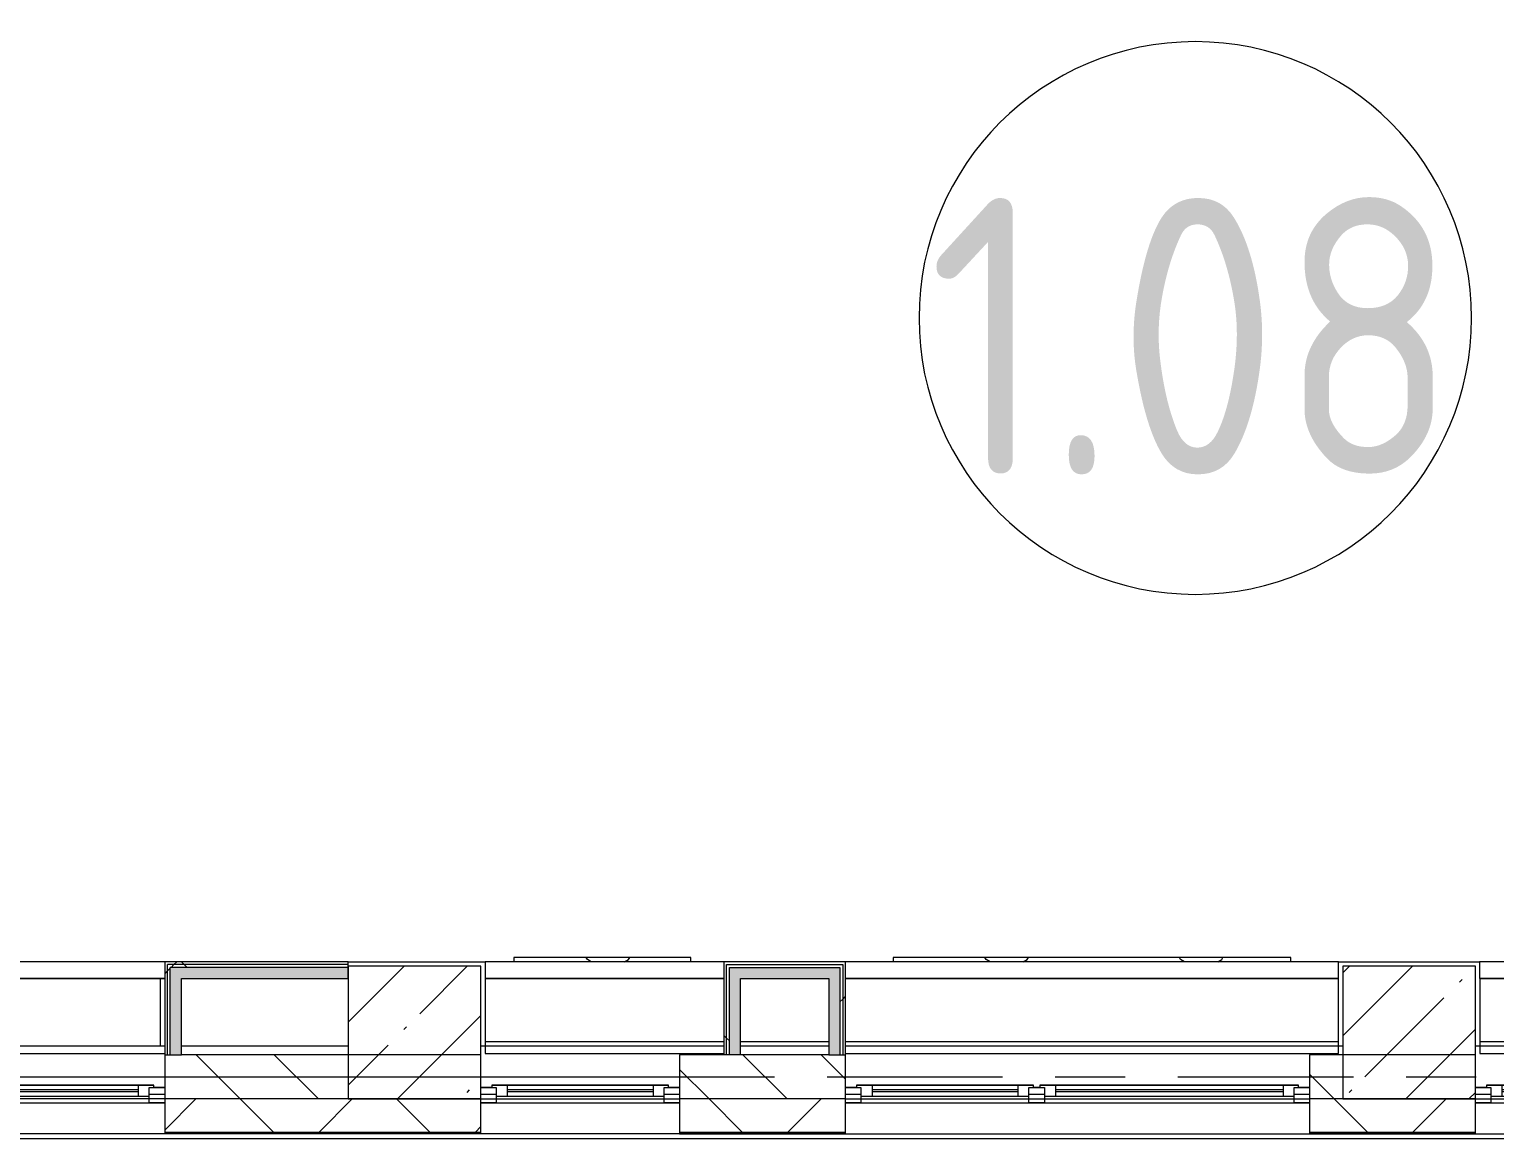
# Model space of a CAD drawing. Header units: millimetres. Extents: x 54725 to 263872, y -8553 to 29614.
# Drawn here: x 143079 to 149709, y -280 to 4738 of the extents above; entities that cross this region are included whole.
import ezdxf

# ---------------------------------------------------------------- set-up
doc = ezdxf.new("R2010")
doc.units = ezdxf.units.MM
doc.linetypes.add('Осевая', pattern=[1587.5, 317.5, -238.125, 793.75, -238.125])
for name, color, linetype, lineweight in [('A-AREA-IDEN', 7, 'Continuous', 9), ('A-GLAZ-2', 7, 'Continuous', 5), ('A-WALL', 7, 'Continuous', 9), ('A-WALL-4', 7, 'Continuous', 5), ('I-WALL-3', 7, 'Continuous', 5), ('S-COLS', 7, 'Continuous', 5), ('Знаки', 7, 'Continuous', 5), ('Оси', 7, 'Continuous', 9), ('Оси-2', 7, 'Осевая', 9)]:
    doc.layers.add(name, color=color, linetype=linetype, lineweight=lineweight)
for name, color, linetype, lineweight, true_color in [('A-FLOR-1', 7, 'Continuous', 5, 0xaaaaaa), ('I-WALL-1', 7, 'Continuous', 5, 0xe7e7e7), ('I-WALL-2', 7, 'Continuous', 9, 0xe7e7e7), ('Знаки-1', 7, 'Continuous', 5, 0x787878)]:
    doc.layers.add(name, color=color, linetype=linetype, lineweight=lineweight, true_color=true_color)
doc.styles.add('GOST Common_3', font='GOST_Common.ttf', dxfattribs={"width": 0.9, "height": 1250})
pattern_1 = [(45, (136861.56, 0), (-285.123, 285.123), []), (45, (137146.7, 0), (-285.123, 285.123), [504.031, -100.806, 16.764, -84.042])]
pattern_2 = [(45, (136861.56, 0), (-530.33, 530.33), []), (135, (136861.56, 0), (-530.33, -530.33), [])]

# ---------------------------------------------------------------- blocks, each defined once
blk = doc.blocks.new('120_Окно_СКБ_1Ст - 120_Окно_СКБ_1Ст 900х2500_h_-22445987-Общий план 1 этажа с размещением фрагментов 1_10-1_12')
at = {"layer": 'A-GLAZ-2'}
for p, q in [((-450, -127), (-450, -57)), ((-450, -57), (-380, -57)), ((450, -57), (-450, -57)), ((-380, -57), (-380, -127)), ((380, -127), (380, -57)), ((380, -57), (450, -57)), ((450, -57), (450, -127)), ((-380, -127), (-450, -127)), ((-450, -127), (-400, -127)), ((-380, -127), (-400, -127)), ((-400, -127), (-400, -137)), ((380, -87), (-380, -87)), ((-380, -87), (-380, -127)), ((-330, -137), (-330, -87)), ((-330, -107), (330, -107)), ((330, -117), (-330, -117)), ((330, -137), (330, -87)), ((380, -127), (380, -87)), ((450, -127), (380, -127)), ((400, -127), (380, -127)), ((400, -127), (449.7, -127)), ((400, -137), (400, -127)), ((-400, -137), (400, -137)), ((400, -137), (-400, -137))]:
    blk.add_line(p, q, dxfattribs=at)
blk = doc.blocks.new('120_Окно_СКБ_2Ст - 120_Окно_СКБ_2Ст 2100х2500 _мал створка справа_-22445857-Общий план 1 этажа с размещением фрагментов 1_10-1_12')
at = {"layer": 'A-GLAZ-2'}
for p, q in [((-1050, -127), (-1050, -57)), ((-1050, -57), (-980, -57)), ((1050, -57), (-1050, -57)), ((-980, -57), (-980, -127)), ((150, -127), (150, -57)), ((150, -57), (220, -57)), ((220, -57), (220, -127)), ((980, -127), (980, -57)), ((980, -57), (1050, -57)), ((1050, -57), (1050, -127)), ((-980, -127), (-1050, -127)), ((-1050, -127), (-1000, -127)), ((-980, -127), (-1000, -127)), ((-1000, -127), (-1000, -137)), ((150, -87), (-980, -87)), ((-980, -87), (-980, -127)), ((-930, -137), (-930, -87)), ((-930, -107), (100, -107)), ((100, -117), (-930, -117)), ((100, -137), (100, -87)), ((150, -127), (150, -87)), ((220, -127), (150, -127)), ((170, -127), (150, -127)), ((170, -127), (200, -127)), ((170, -137), (170, -127)), ((220, -127), (200, -127)), ((200, -127), (200, -137)), ((980, -87), (220, -87)), ((220, -87), (220, -127)), ((270, -137), (270, -87)), ((270, -107), (930, -107)), ((930, -117), (270, -117)), ((930, -137), (930, -87)), ((980, -127), (980, -87)), ((1050, -127), (980, -127)), ((1000, -127), (980, -127)), ((1000, -127), (1050, -127)), ((1000, -137), (1000, -127)), ((-1000, -137), (170, -137)), ((170, -137), (-1000, -137)), ((200, -137), (1000, -137)), ((1000, -137), (200, -137))]:
    blk.add_line(p, q, dxfattribs=at)
blk = doc.blocks.new('120_Окно_СКБ_2Ст - 120_Окно_СКБ_2Ст 3100х2500 _мал_створка слева_-V155-Общий план 1 этажа с размещением фрагментов 1_10-1_12')
at = {"layer": 'A-GLAZ-2'}
for p, q in [((-1550, -127), (-1550, -57)), ((-1550, -57), (-1480, -57)), ((1550, -57), (-1550, -57)), ((-1480, -57), (-1480, -127)), ((650, -127), (650, -57)), ((650, -57), (720, -57)), ((720, -57), (720, -127)), ((1480, -127), (1480, -57)), ((1480, -57), (1550, -57)), ((1550, -57), (1550, -127)), ((-1480, -127), (-1550, -127)), ((-1550, -127), (-1500, -127)), ((-1480, -127), (-1500, -127)), ((-1500, -127), (-1500, -137)), ((650, -87), (-1480, -87)), ((-1480, -87), (-1480, -127)), ((-1430, -137), (-1430, -87)), ((-1430, -107), (600, -107)), ((600, -117), (-1430, -117)), ((600, -137), (600, -87)), ((650, -127), (650, -87)), ((720, -127), (650, -127)), ((670, -127), (650, -127)), ((670, -127), (700, -127)), ((670, -137), (670, -127)), ((720, -127), (700, -127)), ((700, -127), (700, -137)), ((1480, -87), (720, -87)), ((720, -87), (720, -127)), ((770, -137), (770, -87)), ((770, -107), (1430, -107)), ((1430, -117), (770, -117)), ((1430, -137), (1430, -87)), ((1480, -127), (1480, -87)), ((1550, -127), (1480, -127)), ((1500, -127), (1480, -127)), ((1500, -137), (1500, -127)), ((1500.6, -127), (1550, -127)), ((-1500, -137), (670, -137)), ((670, -137), (-1500, -137)), ((700, -137), (1500, -137)), ((1500, -137), (700, -137))]:
    blk.add_line(p, q, dxfattribs=at)
blk = doc.blocks.new('Съемный металлический экран с перфорацией - E2-31419932-Общий план 1 этажа с размещением фрагментов 1_10-1_12')
at = {"layer": 'Знаки-1'}
h = blk.add_hatch(dxfattribs=at)
h.set_pattern_fill('FP_193', color=256, style=0, pattern_type=2)
h.set_pattern_definition([(0, (-8316.77, -520), (0, 254), [68.059, -371.882]), (60, (-8189.77, -485.97), (-219.9705, 127), [68.059, -371.882]), (120, (-8155.74, -358.97), (-219.9705, -127), [68.059, -371.882]), (30, (-8248.7, -520), (-5e-05, 508), [68.06, -439.94]), (30, (-8375.7, -300.03), (-5e-05, 508), [68.06, -439.94]), (150, (-8316.77, -520), (-439.94, -254), [68.06, -439.94]), (150, (-8189.77, -300.03), (-439.94, -254), [68.06, -439.94]), (90, (-8155.74, -427.03), (-439.94, 254), [68.06, -439.94]), (90, (-8409.74, -427.03), (-439.94, 254), [68.06, -439.94])])
h.paths.add_polyline_path([(0, 0), (800, 0), (800, 20), (0, 20)])
at = {"layer": 'Знаки'}
for p, q in [((800, 20), (0, 20)), ((0, 20), (0, 0)), ((800, 0), (800, 20))]:
    blk.add_line(p, q, dxfattribs=at)
blk = doc.blocks.new('Съемный металлический экран с перфорацией - E1-V248-Общий план 1 этажа с размещением фрагментов 1_10-1_12')
at = {"layer": 'Знаки-1'}
h = blk.add_hatch(dxfattribs=at)
h.set_pattern_fill('FP_194', color=256, style=0, pattern_type=2)
h.set_pattern_definition([(0, (-10032.03, -520), (0, 254), [68.059, -371.882]), (60, (-9905.03, -485.97), (-219.9705, 127), [68.059, -371.882]), (120, (-9871, -358.97), (-219.9705, -127), [68.059, -371.882]), (30, (-9963.97, -520), (-5e-05, 508), [68.059, -439.941]), (30, (-10090.97, -300.03), (-5e-05, 508), [68.059, -439.941]), (150, (-10032.03, -520), (-439.941, -254), [68.059, -439.941]), (150, (-9905.03, -300.03), (-439.941, -254), [68.059, -439.941]), (90, (-9871, -427.03), (-439.941, 254), [68.059, -439.941]), (90, (-10125, -427.03), (-439.941, 254), [68.059, -439.941])])
h.paths.add_polyline_path([(1800, 0), (1800, 20), (0, 20), (0, 0), (1520.5, 0)])
at = {"layer": 'Знаки'}
for p, q in [((1800, 20), (0, 20)), ((0, 20), (0, 0)), ((1800, 0), (1800, 20))]:
    blk.add_line(p, q, dxfattribs=at)
blk = doc.blocks.new('Зашивка приборов отопления18 - Зашивка приборов отопления-33281779-Общий план 1 этажа с размещением фрагментов 1_10-1_12')
at = {"layer": 'A-WALL-4'}
for p, q in [((12140, 520), (9910, 520)), ((12140, 445), (12140, 520)), ((12140, 445), (9910, 445)), ((9910, 445), (12140, 445)), ((12140, 105), (12140, 445)), ((9910, 105), (12140, 105))]:
    blk.add_line(p, q, dxfattribs=at)
blk = doc.blocks.new('Зашивка приборов отопления16 - Зашивка приборов отопления-33282046-Общий план 1 этажа с размещением фрагментов 1_10-1_12')
at = {"layer": 'A-WALL-4'}
for p, q in [((10990, 520), (9910, 520)), ((9910, 520), (9910, 445)), ((10990, 445), (9910, 445)), ((9910, 445), (9910, 105)), ((9910, 445), (10990, 445)), ((9910, 105), (10990, 105))]:
    blk.add_line(p, q, dxfattribs=at)
blk = doc.blocks.new('Зашивка приборов отопления17 - Зашивка приборов отопления-33282118-Общий план 1 этажа с размещением фрагментов 1_10-1_12')
at = {"layer": 'A-WALL-4'}
for p, q in [((10990, 520), (7910, 520)), ((7910, 520), (7910, 445)), ((10990, 445), (7910, 445)), ((7910, 445), (7910, 105)), ((7910, 445), (10990, 445)), ((7910, 105), (10990, 105))]:
    blk.add_line(p, q, dxfattribs=at)
blk = doc.blocks.new('Зашивка приборов отопления19 - Зашивка приборов отопления-33282289-Общий план 1 этажа с размещением фрагментов 1_10-1_12')
at = {"layer": 'A-WALL-4'}
for p, q in [((12140, 520), (10058.6, 520)), ((10058.6, 520), (10058.6, 445)), ((10058.6, 445), (12140, 445)), ((12140, 445), (10060.9, 445)), ((10060.9, 445), (10060.9, 105)), ((10060.9, 105), (12140, 105))]:
    blk.add_line(p, q, dxfattribs=at)
blk = doc.blocks.new('Марка_Помещения - Номер-25198446-Общий план 1 этажа с размещением фрагментов 1_10-1_12')
at = {"layer": 'A-AREA-IDEN'}
for start, end in [(360, 180), (180, 360)]:
    blk.add_arc((0, 0), 2.5, start, end, dxfattribs=at)

msp = doc.modelspace()

# ---------------------------------------------------------------- hatches: boundary and pattern name
at = {"layer": 'A-WALL-4'}
h = msp.add_hatch(dxfattribs=at)
h.set_pattern_fill('FP_62', color=256, style=0, pattern_type=2)
h.set_pattern_definition([(135, (136861.56, 0), (-176.7767, -176.7767), [])])
h.paths.add_polyline_path([(143691.6, -100), (144521.6, -100), (144521.6, 100), (143691.6, 100), (143691.6, -80)])
h.paths.add_polyline_path([(153521.6, -100), (153521.6, 100), (153371.6, 100), (153371.6, -100)])
h.paths.add_polyline_path([(165171.3, -100), (165171.3, 100), (164171.6, 100), (164171.6, -100), (164763.5, -100)])
h.paths.add_polyline_path([(152177.8, -100), (152471.6, -100), (152471.6, 100), (151721.6, 100), (151721.6, -100)])
h.paths.add_polyline_path([(156221.6, -100), (157571.6, -100), (157571.6, 100), (156221.6, 100), (156221.6, -80)])
h.paths.add_polyline_path([(148871.6, -100), (149021.6, -100), (149021.6, 100), (148871.6, 100), (148871.6, -80)])
h.paths.add_polyline_path([(163271.6, -100), (163271.6, 100), (163021.6, 100), (163021.6, -100), (163190.3, -100)])
h.paths.add_polyline_path([(146221.3, -100), (146771.6, -100), (146771.6, 100), (146021.3, 100), (146021.3, -100), (146201.3, -100)])
h.paths.add_polyline_path([(162296.6, -100), (162421.6, -100), (162421.6, 100), (162296.6, 100), (162296.6, -80)])
h.paths.add_polyline_path([(158771.6, -100), (158771.6, 100), (158471.6, 100), (158471.6, -100)])
h.paths.add_polyline_path([(159496.6, -100), (159496.6, 100), (159371.6, 100), (159371.6, -100)])
h = msp.add_hatch(dxfattribs=at)
h.set_pattern_fill('FP_84', color=256, style=0, pattern_type=2)
h.set_pattern_definition([(45, (136861.56, 0), (-353.5534, 353.5534), []), (135, (136861.56, 0), (-353.5534, -353.5534), [])])
h.paths.add_polyline_path([(207240, -250), (207521.6, -250), (207521.6, -100), (203921.6, -100), (203921.6, -250), (205142.4, -250)])
h.paths.add_polyline_path([(209141.6, -250), (209141.6, -100), (208421.6, -101.8), (208421.6, -250)])
h.paths.add_polyline_path([(210841.6, -250), (212561.6, -250), (212561.6, -100), (210841.6, -100)])
h.paths.add_polyline_path([(201121.6, -250), (201121.6, -100), (200571.6, -100), (200571.6, -250), (200947.2, -250)])
h.paths.add_polyline_path([(196121.6, -250), (196871.6, -250), (196871.6, -100), (196121.6, -100), (196121.6, -132.4)])
h.paths.add_polyline_path([(198471.6, -250), (198471.6, -100), (197771.6, -100), (197771.6, -250)])
h.paths.add_polyline_path([(194021.6, -250), (194021.6, -100), (193271.6, -100), (193271.6, -250)])
h.paths.add_polyline_path([(203021.6, -250), (203021.6, -100), (202021.6, -100), (202021.6, -250)])
h.paths.add_polyline_path([(186263.9, -250), (186633.1, -250), (186633.1, -100), (185921.6, -100), (185921.6, -250)])
h.paths.add_polyline_path([(185021.6, -250), (185021.6, -100), (184271.6, -100), (184271.6, -250)])
h.paths.add_polyline_path([(190171.6, -250), (190171.6, -100), (188733.1, -100), (188733.1, -250)])
h.paths.add_polyline_path([(181171.6, -250), (181171.6, -100), (179599.1, -100), (179599.1, -250), (179971.1, -250)])
h.paths.add_polyline_path([(170731.6, -250), (170731.6, -100), (169871.6, -100), (169871.6, -250)])
h.paths.add_polyline_path([(176801.6, -250), (177499.1, -250), (177499.1, -100), (176801.6, -100), (176801.6, -180.4)])
h.paths.add_polyline_path([(174851.6, -250), (175901.6, -250), (175901.6, -100), (174851.6, -100), (174851.6, -185.3)])
h.paths.add_polyline_path([(167071.6, -250), (167071.6, -100), (166071.3, -100), (166071.3, -250)])
h.paths.add_polyline_path([(172831.6, -250), (173951.6, -250), (173951.6, -100), (172831.6, -100), (172831.6, -190.3)])
h.paths.add_polyline_path([(164171.6, -250), (165171.3, -250), (165171.3, -100), (164171.6, -100), (164171.6, -211.8)])
h.paths.add_polyline_path([(163271.6, -250), (163271.6, -100), (162296.6, -100), (162296.6, -250), (163190.3, -250)])
h.paths.add_polyline_path([(159496.6, -250), (159496.6, -100), (158471.6, -100), (158471.6, -250), (158995.1, -250)])
h.paths.add_polyline_path([(157571.6, -250), (157571.6, -100), (156221.6, -100), (156221.6, -250), (156897.4, -250)])
h.paths.add_polyline_path([(153371.6, -250), (154121.6, -250), (154121.6, -100), (153371.6, -100), (153371.6, -238.7)])
h.paths.add_polyline_path([(152471.6, -250), (152471.6, -100), (151721.6, -100), (151721.6, -250)])
h.paths.add_polyline_path([(148871.6, -250), (149621.6, -248), (149621.6, -100), (148871.6, -100), (148871.6, -249.9)])
h.paths.add_polyline_path([(136971.6, -250), (140591.6, -250), (140591.6, -100), (136601.6, -100), (136601.6, -250), (136751.6, -250)])
h.paths.add_polyline_path([(143691.6, -250), (145121.3, -250), (145121.3, -100), (143691.6, -100), (143691.6, -115.9)])
h.paths.add_polyline_path([(146021.3, -250), (146771.6, -250), (146771.6, -100), (146021.3, -100), (146021.3, -115.9)])
at = {"layer": 'I-WALL-1'}
msp.add_hatch(color=256, dxfattribs=at).paths.add_polyline_path([(144521.6, 445), (144521.6, 495), (143766.6, 495), (143766.6, 445), (144501.6, 445)])
at = {"layer": 'I-WALL-2'}
for points in [[(143716.6, 100), (143766.6, 100), (143766.6, 495), (143716.6, 495), (143716.6, 120)], [(146409.4, 445), (146696.6, 445), (146696.6, 495), (146246.3, 495), (146246.3, 445), (146296.3, 445)], [(146746.6, 100), (146746.6, 495), (146696.6, 495), (146696.6, 100)], [(146296.3, 100), (146296.3, 445), (146246.3, 445), (146246.3, 100)]]:
    msp.add_hatch(color=256, dxfattribs=at).paths.add_polyline_path(points)
at = {"layer": 'I-WALL-3'}
h = msp.add_hatch(dxfattribs=at)
h.set_pattern_fill('FP_190', color=256, style=0, pattern_type=2)
h.set_pattern_definition(pattern_2)
h.paths.add_polyline_path([(143691.6, 100), (143704.1, 100), (143704.1, 520), (143691.6, 520), (143691.6, 120)])
h = msp.add_hatch(dxfattribs=at)
h.set_pattern_fill('FP_190', color=256, style=0, pattern_type=2)
h.set_pattern_definition(pattern_2)
h.paths.add_polyline_path([(143704.1, 507.5), (144521.6, 507.5), (144521.6, 520), (143704.1, 520)])
h = msp.add_hatch(dxfattribs=at)
h.set_pattern_fill('FP_190', color=256, style=0, pattern_type=2)
h.set_pattern_definition(pattern_2)
h.paths.add_polyline_path([(143704.1, 100), (143716.6, 100), (143716.6, 507.5), (143704.1, 507.5), (143704.1, 120)])
h = msp.add_hatch(dxfattribs=at)
h.set_pattern_fill('FP_190', color=256, style=0, pattern_type=2)
h.set_pattern_definition(pattern_2)
h.paths.add_polyline_path([(143729.1, 495), (144521.6, 495), (144521.6, 507.5), (143716.6, 507.5), (143716.6, 495)])
h = msp.add_hatch(dxfattribs=at)
h.set_pattern_fill('FP_190', color=256, style=0, pattern_type=2)
h.set_pattern_definition(pattern_2)
h.paths.add_polyline_path([(146233.8, 100), (146233.8, 507.5), (146221.3, 507.5), (146221.3, 100)])
h = msp.add_hatch(dxfattribs=at)
h.set_pattern_fill('FP_190', color=256, style=0, pattern_type=2)
h.set_pattern_definition(pattern_2)
h.paths.add_polyline_path([(146246.3, 100), (146246.3, 495), (146233.8, 494.7), (146233.8, 100)])
h = msp.add_hatch(dxfattribs=at)
h.set_pattern_fill('FP_190', color=256, style=0, pattern_type=2)
h.set_pattern_definition(pattern_2)
h.paths.add_polyline_path([(146759.1, 100), (146759.1, 507.5), (146746.6, 507.5), (146746.6, 100)])
h = msp.add_hatch(dxfattribs=at)
h.set_pattern_fill('FP_190', color=256, style=0, pattern_type=2)
h.set_pattern_definition(pattern_2)
h.paths.add_polyline_path([(146771.6, 100), (146771.6, 520), (146759.1, 520), (146759.1, 100)])
at = {"layer": 'S-COLS'}
h = msp.add_hatch(dxfattribs=at)
h.set_pattern_fill('FP_61', color=256, style=0, pattern_type=2)
h.set_pattern_definition(pattern_1)
h.paths.add_polyline_path([(145121.6, -100), (145121.6, 500), (144521.6, 500), (144521.6, -100)])
h = msp.add_hatch(dxfattribs=at)
h.set_pattern_fill('FP_61', color=256, style=0, pattern_type=2)
h.set_pattern_definition(pattern_1)
h.paths.add_polyline_path([(149555.8, -100), (149621.6, -100), (149621.6, 500), (149021.6, 500), (149021.6, -100)])

# ---------------------------------------------------------------- linework, layer by layer
at = {"layer": 'A-FLOR-1'}
for p, q in [((144521.6, 520), (145141.3, 520)), ((149001.6, 520), (149640.1, 520)), ((143671.6, 445), (140611.6, 445)), ((143671.6, 140), (143671.6, 445)), ((145141.3, 445), (145141.3, 159.9)), ((146221.3, 445), (145141.3, 445)), ((149001.6, 445), (146771.6, 445)), ((149001.6, 159.9), (149001.6, 445)), ((149641.6, 445), (149641.6, 140)), ((151721.6, 445), (149641.6, 445)), ((145141.3, 159.9), (146221.3, 159.9)), ((146296.3, 159.9), (146696.6, 159.9)), ((146771.6, 159.9), (149001.6, 159.9)), ((149641.6, 160.3), (151721.6, 160.3))]:
    msp.add_line(p, q, dxfattribs=at)
at = {"layer": 'A-WALL'}
for p, q in [((143704.1, 100), (143704.1, 507.5)), ((144521.6, 507.5), (143704.1, 507.5)), ((143716.6, 100), (143716.6, 495)), ((144521.6, 495), (143716.6, 495)), ((146233.8, 507.5), (146759.1, 507.5)), ((146233.8, 100), (146233.8, 507.5)), ((146246.3, 495), (146746.6, 495)), ((146246.3, 100), (146246.3, 495)), ((146746.6, 495), (146746.6, 100)), ((146759.1, 507.5), (146759.1, 100)), ((145121.3, -100), (143691.6, -100)), ((146771.6, -100), (146021.3, -100)), ((149621.6, -100), (148871.6, -100)), ((143691.6, -250), (145121.3, -250)), ((143691.6, -253), (145121.3, -253)), ((146021.3, -250), (146771.6, -250)), ((146021.3, -253), (146771.6, -253)), ((148871.6, -250), (149621.6, -250)), ((148871.6, -253), (149621.6, -253))]:
    msp.add_line(p, q, dxfattribs=at)
at = {"layer": 'A-WALL-4'}
for p, q in [((143691.6, 100), (143691.6, -258)), ((145121.3, 100), (143766.6, 100)), ((145121.3, -258), (145121.3, 100)), ((146696.6, 100), (146021.3, 100)), ((146021.3, 100), (146021.3, -258)), ((146771.6, -258), (146771.6, 100)), ((149621.6, 100), (148871.6, 100)), ((148871.6, 100), (148871.6, -258)), ((149621.6, -258), (149621.6, 100)), ((143691.6, -100), (140591.6, -100)), ((145121.6, -100), (146021.3, -100)), ((146771.6, -100), (148871.6, -100)), ((149621.6, -100), (151721.6, -100)), ((146021.3, -258), (136593.6, -258)), ((146021.3, -258), (158471.6, -258)), ((209141.6, -280), (136571.6, -280))]:
    msp.add_line(p, q, dxfattribs=at)
at = {"layer": 'I-WALL-3'}
for p, q in [((143691.6, 520), (143691.6, 100)), ((144521.6, 520), (143691.6, 520)), ((144521.6, 445), (144521.6, 520)), ((146771.6, 520), (146221.3, 520)), ((146221.3, 520), (146221.3, 100)), ((146771.6, 100), (146771.6, 520)), ((143766.6, 100), (143766.6, 445)), ((143766.6, 445), (144521.6, 445)), ((146296.3, 445), (146696.6, 445)), ((146296.3, 100), (146296.3, 445)), ((146696.6, 445), (146696.6, 100)), ((140591.6, 140), (143691.6, 140)), ((143766.6, 140), (144521.6, 140)), ((145121.6, 140), (146221.3, 140)), ((146296.3, 140), (146696.6, 140)), ((146771.6, 140), (149021.6, 140)), ((149621.6, 140), (151721.6, 140)), ((143691.6, 100), (143766.6, 100)), ((146696.6, 100), (146771.6, 100)), ((143691.6, -80), (143621.6, -80)), ((145191.3, -80), (145121.6, -80)), ((146021.3, -80), (145951.3, -80)), ((146841.6, -80), (146771.6, -80)), ((147671.6, -80), (147601.6, -80)), ((148871.6, -80), (148801.6, -80)), ((149691.6, -80), (149621.6, -80))]:
    msp.add_line(p, q, dxfattribs=at)
at = {"layer": 'S-COLS'}
for p, q in [((145121.6, 500), (144521.6, 500)), ((144521.6, 500), (144521.6, -100)), ((145121.6, -100), (145121.6, 500)), ((149621.6, 500), (149021.6, 500)), ((149021.6, 500), (149021.6, -100)), ((149621.6, -100), (149621.6, 500)), ((144521.6, -100), (145121.6, -100)), ((149021.6, -100), (149621.6, -100))]:
    msp.add_line(p, q, dxfattribs=at)
at = {"layer": 'Оси'}
msp.add_line((133632.8, 0), (146132.8, 0), dxfattribs=at)
at = {"layer": 'Оси-2'}
msp.add_line((146132.8, 0), (163121.6, 0), dxfattribs=at)

# ---------------------------------------------------------------- block references
at = {"layer": 'A-AREA-IDEN', "xscale": 499.9999999999995, "yscale": 499.9999999999995, "zscale": 499.9999999999995}
msp.add_blockref('Марка_Помещения - Номер-25198446-Общий план 1 этажа с размещением фрагментов 1_10-1_12', (148354.4, 3432.2), dxfattribs=at)
at = {"layer": 'A-GLAZ-2', "rotation": 180}
for name, p in [('120_Окно_СКБ_2Ст - 120_Окно_СКБ_2Ст 3100х2500 _мал_створка слева_-V155-Общий план 1 этажа с размещением фрагментов 1_10-1_12', (142141.6, -175)), ('120_Окно_СКБ_1Ст - 120_Окно_СКБ_1Ст 900х2500_h_-22445987-Общий план 1 этажа с размещением фрагментов 1_10-1_12', (145571.3, -175)), ('120_Окно_СКБ_2Ст - 120_Окно_СКБ_2Ст 2100х2500 _мал створка справа_-22445857-Общий план 1 этажа с размещением фрагментов 1_10-1_12', (147821.6, -175)), ('120_Окно_СКБ_2Ст - 120_Окно_СКБ_2Ст 2100х2500 _мал створка справа_-22445857-Общий план 1 этажа с размещением фрагментов 1_10-1_12', (150671.6, -175))]:
    msp.add_blockref(name, p, dxfattribs=at)
at = {"layer": 'A-WALL-4'}
for name, p in [('Зашивка приборов отопления17 - Зашивка приборов отопления-33282118-Общий план 1 этажа с размещением фрагментов 1_10-1_12', (132701.6, 0)), ('Зашивка приборов отопления16 - Зашивка приборов отопления-33282046-Общий план 1 этажа с размещением фрагментов 1_10-1_12', (135231.3, 0)), ('Зашивка приборов отопления18 - Зашивка приборов отопления-33281779-Общий план 1 этажа с размещением фрагментов 1_10-1_12', (136861.6, 0)), ('Зашивка приборов отопления19 - Зашивка приборов отопления-33282289-Общий план 1 этажа с размещением фрагментов 1_10-1_12', (139581.6, 0))]:
    msp.add_blockref(name, p, dxfattribs=at)
at = {"layer": 'Знаки'}
for name, p in [('Съемный металлический экран с перфорацией - E2-31419932-Общий план 1 этажа с размещением фрагментов 1_10-1_12', (145271.3, 520)), ('Съемный металлический экран с перфорацией - E1-V248-Общий план 1 этажа с размещением фрагментов 1_10-1_12', (146986.6, 520))]:
    msp.add_blockref(name, p, dxfattribs=at)

# ---------------------------------------------------------------- texts
at = {"layer": 'A-AREA-IDEN', "insert": (147145, 3975), "char_height": 1250, "width": 3030.379, "attachment_point": 1, "style": 'GOST Common_3'}
msp.add_mtext('1.08', dxfattribs=at)

doc.saveas('drawing.dxf')
